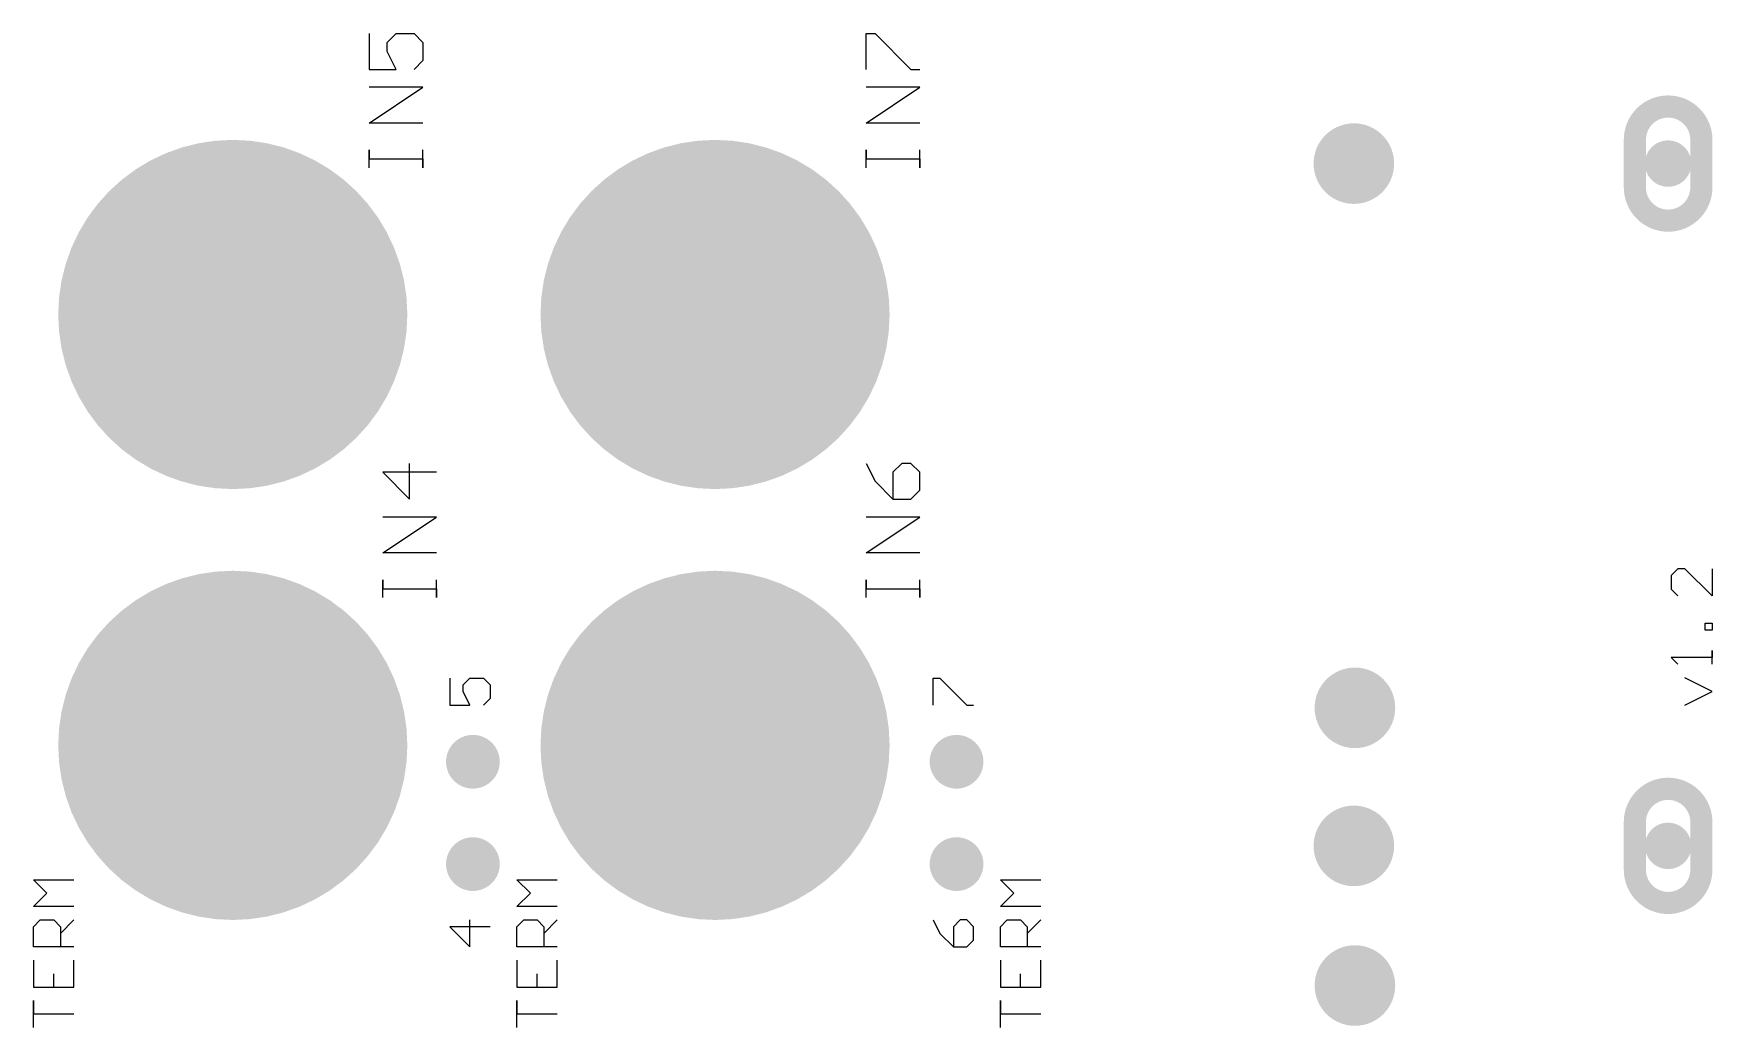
# Model space of a CAD drawing. Header units: millimetres. Extents: x 35 to 161, y 53 to 90.
# Drawn here: x 98.5 to 161, y 53 to 90 of the extents above; entities that cross this region are included whole.
import ezdxf

# ---------------------------------------------------------------- set-up
doc = ezdxf.new("R2010")
doc.units = ezdxf.units.MM
for name, color, linetype in [('BottomLayer', 5, 'Continuous'), ('BottomSolder', 6, 'Continuous'), ('PadHoleLayer', 156, 'Continuous'), ('TopLayer', 1, 'Continuous'), ('TopOverlay', 2, 'Continuous'), ('TopSolder', 216, 'Continuous')]:
    doc.layers.add(name, color=color, linetype=linetype)

msp = doc.modelspace()

# ---------------------------------------------------------------- linework, layer by layer
at = {"layer": 'BottomLayer'}
for points, const_width in [([(147.281, 85.158, 1), (148.043, 85.158, 1)], 0.762), ([(158.981, 85.158, 1), (159.743, 85.158, 1)], 0.762), ([(104.418, 79.541, 1), (107.418, 79.541, 1)], 3), ([(122.375, 79.541, 1), (125.375, 79.541, 1)], 3), ([(104.418, 63.5, 1), (107.418, 63.5, 1)], 3), ([(122.375, 63.5, 1), (125.375, 63.5, 1)], 3), ([(147.32, 64.897, 1), (148.082, 64.897, 1)], 0.762), ([(114.478, 62.89, 1), (115.24, 62.89, 1)], 0.762), ([(132.486, 62.89, 1), (133.248, 62.89, 1)], 0.762), ([(147.281, 59.758, 1), (148.043, 59.758, 1)], 0.762), ([(158.981, 59.758, 1), (159.743, 59.758, 1)], 0.762), ([(114.478, 59.08, 1), (115.24, 59.08, 1)], 0.762), ([(132.486, 59.08, 1), (133.248, 59.08, 1)], 0.762), ([(147.32, 54.559, 1), (148.082, 54.559, 1)], 0.762)]:
    msp.add_lwpolyline(points, format="xyb", close=True, dxfattribs=dict(at, const_width=const_width))
at = {"layer": 'BottomSolder'}
for points, const_width in [([(147.231, 85.158, 1), (148.094, 85.158, 1)], 0.864), ([(158.931, 85.158, 1), (159.794, 85.158, 1)], 0.864), ([(104.367, 79.541, 1), (107.469, 79.541, 1)], 3.102), ([(122.324, 79.541, 1), (125.426, 79.541, 1)], 3.102), ([(104.367, 63.5, 1), (107.469, 63.5, 1)], 3.102), ([(122.324, 63.5, 1), (125.426, 63.5, 1)], 3.102), ([(147.269, 64.897, 1), (148.133, 64.897, 1)], 0.864), ([(114.427, 62.89, 1), (115.291, 62.89, 1)], 0.864), ([(132.435, 62.89, 1), (133.299, 62.89, 1)], 0.864), ([(147.231, 59.758, 1), (148.094, 59.758, 1)], 0.864), ([(158.931, 59.758, 1), (159.794, 59.758, 1)], 0.864), ([(114.427, 59.08, 1), (115.291, 59.08, 1)], 0.864), ([(132.435, 59.08, 1), (133.299, 59.08, 1)], 0.864), ([(147.269, 54.559, 1), (148.133, 54.559, 1)], 0.864)]:
    msp.add_lwpolyline(points, format="xyb", close=True, dxfattribs=dict(at, const_width=const_width))
at = {"layer": 'PadHoleLayer'}
for points, const_width in [([(158.125, 84.271), (158.125, 86.046, -1), (160.6, 86.046), (160.6, 84.271, -1)], 0.825), ([(146.912, 85.158, 1), (148.412, 85.158, 1)], 1.5), ([(102.668, 79.541, 1), (109.168, 79.541, 1)], 6.5), ([(120.625, 79.541, 1), (127.125, 79.541, 1)], 6.5), ([(102.668, 63.5, 1), (109.168, 63.5, 1)], 6.5), ([(120.625, 63.5, 1), (127.125, 63.5, 1)], 6.5), ([(146.951, 64.897, 1), (148.451, 64.897, 1)], 1.5), ([(114.359, 62.89, 1), (115.359, 62.89, 1)], 1), ([(132.367, 62.89, 1), (133.367, 62.89, 1)], 1), ([(158.125, 58.871), (158.125, 60.646, -1), (160.6, 60.646), (160.6, 58.871, -1)], 0.825), ([(146.912, 59.758, 1), (148.412, 59.758, 1)], 1.5), ([(114.359, 59.08, 1), (115.359, 59.08, 1)], 1), ([(132.367, 59.08, 1), (133.367, 59.08, 1)], 1), ([(146.951, 54.559, 1), (148.451, 54.559, 1)], 1.5)]:
    msp.add_lwpolyline(points, format="xyb", close=True, dxfattribs=dict(at, const_width=const_width))
at = {"layer": 'TopLayer'}
for points, const_width in [([(147.281, 85.158, 1), (148.043, 85.158, 1)], 0.762), ([(158.981, 85.158, 1), (159.743, 85.158, 1)], 0.762), ([(104.418, 79.541, 1), (107.418, 79.541, 1)], 3), ([(122.375, 79.541, 1), (125.375, 79.541, 1)], 3), ([(104.418, 63.5, 1), (107.418, 63.5, 1)], 3), ([(122.375, 63.5, 1), (125.375, 63.5, 1)], 3), ([(147.32, 64.897, 1), (148.082, 64.897, 1)], 0.762), ([(114.478, 62.89, 1), (115.24, 62.89, 1)], 0.762), ([(132.486, 62.89, 1), (133.248, 62.89, 1)], 0.762), ([(147.281, 59.758, 1), (148.043, 59.758, 1)], 0.762), ([(158.981, 59.758, 1), (159.743, 59.758, 1)], 0.762), ([(114.478, 59.08, 1), (115.24, 59.08, 1)], 0.762), ([(132.486, 59.08, 1), (133.248, 59.08, 1)], 0.762), ([(147.32, 54.559, 1), (148.082, 54.559, 1)], 0.762)]:
    msp.add_lwpolyline(points, format="xyb", close=True, dxfattribs=dict(at, const_width=const_width))
at = {"layer": 'TopOverlay'}
for p, q in [((111.001, 89.998), (111.001, 88.665)), ((111.667, 89.665), (112, 89.998)), ((111.667, 89.332), (111.667, 89.665)), ((112, 89.998), (112.667, 89.998)), ((112.667, 89.998), (113, 89.665)), ((113, 89.665), (113, 88.999)), ((129.501, 88.665), (129.501, 89.998)), ((129.501, 89.998), (129.834, 89.998)), ((129.834, 89.998), (131.167, 88.665)), ((112, 88.665), (111.667, 89.332)), ((113, 88.999), (112.667, 88.665)), ((111.001, 88.665), (112, 88.665)), ((131.167, 88.665), (131.5, 88.665)), ((111.001, 86.666), (113, 87.999)), ((113, 87.999), (111.001, 87.999)), ((129.501, 86.666), (131.5, 87.999)), ((131.5, 87.999), (129.501, 87.999)), ((113, 86.666), (111.001, 86.666)), ((131.5, 86.666), (129.501, 86.666)), ((111.001, 85), (111.001, 85.666)), ((111.001, 85.666), (111.001, 85.333)), ((113, 85), (113, 85.666)), ((129.501, 85), (129.501, 85.666)), ((129.501, 85.666), (129.501, 85.333)), ((131.5, 85), (131.5, 85.666)), ((111.001, 85.333), (113, 85.333)), ((113, 85.333), (113, 85)), ((129.501, 85.333), (131.5, 85.333)), ((131.5, 85.333), (131.5, 85)), ((112.5, 72.665), (112.5, 73.998)), ((129.501, 73.998), (129.834, 73.332)), ((130.834, 73.998), (130.5, 73.665)), ((131.167, 73.998), (130.834, 73.998)), ((131.5, 73.665), (131.167, 73.998)), ((113.5, 73.665), (111.501, 73.665)), ((111.501, 73.665), (112.5, 72.665)), ((129.834, 73.332), (130.5, 72.665)), ((130.5, 73.665), (130.5, 72.665)), ((131.5, 72.999), (131.5, 73.665)), ((130.5, 72.665), (131.167, 72.665)), ((131.167, 72.665), (131.5, 72.999)), ((111.501, 70.666), (113.5, 71.999)), ((113.5, 71.999), (111.501, 71.999)), ((129.501, 70.666), (131.5, 71.999)), ((131.5, 71.999), (129.501, 71.999)), ((113.5, 70.666), (111.501, 70.666)), ((131.5, 70.666), (129.501, 70.666)), ((159.73, 70.078), (159.476, 69.824)), ((159.984, 70.078), (159.73, 70.078)), ((161, 69.063), (159.984, 70.078)), ((161, 70.078), (161, 69.063)), ((111.501, 69), (111.501, 69.666)), ((111.501, 69.666), (111.501, 69.333)), ((113.5, 69), (113.5, 69.666)), ((129.501, 69), (129.501, 69.666)), ((129.501, 69.666), (129.501, 69.333)), ((131.5, 69), (131.5, 69.666)), ((159.476, 69.824), (159.476, 69.317)), ((111.501, 69.333), (113.5, 69.333)), ((113.5, 69.333), (113.5, 69)), ((129.501, 69.333), (131.5, 69.333)), ((131.5, 69.333), (131.5, 69)), ((159.476, 69.317), (159.73, 69.063)), ((160.746, 67.793), (160.746, 68.047)), ((160.746, 68.047), (161, 68.047)), ((161, 67.793), (160.746, 67.793)), ((161, 68.047), (161, 67.793)), ((161, 66.524), (161, 67.031)), ((161, 67.031), (161, 66.777)), ((161, 66.777), (159.476, 66.777)), ((159.476, 66.777), (159.73, 66.524)), ((114, 66), (114, 65)), ((114.5, 65.75), (114.75, 66)), ((114.5, 65.5), (114.5, 65.75)), ((114.75, 66), (115.25, 66)), ((115.25, 66), (115.5, 65.75)), ((115.5, 65.75), (115.5, 65.25)), ((132, 65), (132, 66)), ((132, 66), (132.25, 66)), ((132.25, 66), (133.25, 65)), ((161, 65.508), (159.984, 66.016)), ((114.75, 65), (114.5, 65.5)), ((115.5, 65.25), (115.25, 65)), ((159.984, 65), (161, 65.508)), ((114, 65), (114.75, 65)), ((133.25, 65), (133.5, 65)), ((99, 57.998), (98.5, 58.498)), ((98.5, 58.498), (100, 58.498)), ((117, 57.998), (116.5, 58.498)), ((116.5, 58.498), (118, 58.498)), ((135, 57.998), (134.5, 58.498)), ((134.5, 58.498), (136, 58.498)), ((98.5, 57.499), (99, 57.998)), ((116.5, 57.499), (117, 57.998)), ((134.5, 57.499), (135, 57.998)), ((100, 57.499), (98.5, 57.499)), ((98.5, 56.749), (98.75, 56.999)), ((98.75, 56.999), (99.25, 56.999)), ((99.25, 56.999), (99.5, 56.749)), ((99.5, 56.499), (100, 56.999)), ((114.75, 56), (114.75, 57)), ((118, 57.499), (116.5, 57.499)), ((116.5, 56.749), (116.75, 56.999)), ((116.75, 56.999), (117.25, 56.999)), ((117.25, 56.999), (117.5, 56.749)), ((117.5, 56.499), (118, 56.999)), ((132, 57), (132.25, 56.5)), ((133, 57), (132.75, 56.75)), ((133.25, 57), (133, 57)), ((133.5, 56.75), (133.25, 57)), ((136, 57.499), (134.5, 57.499)), ((134.5, 56.749), (134.75, 56.999)), ((134.75, 56.999), (135.25, 56.999)), ((135.25, 56.999), (135.5, 56.749)), ((135.5, 56.499), (136, 56.999)), ((98.5, 55.999), (98.5, 56.749)), ((99.5, 56.749), (99.5, 55.999)), ((115.5, 56.75), (114, 56.75)), ((114, 56.75), (114.75, 56)), ((116.5, 55.999), (116.5, 56.749)), ((117.5, 56.749), (117.5, 55.999)), ((132.25, 56.5), (132.75, 56)), ((132.75, 56.75), (132.75, 56)), ((133.5, 56.25), (133.5, 56.75)), ((134.5, 55.999), (134.5, 56.749)), ((135.5, 56.749), (135.5, 55.999)), ((100, 55.999), (98.5, 55.999)), ((118, 55.999), (116.5, 55.999)), ((132.75, 56), (133.25, 56)), ((133.25, 56), (133.5, 56.25)), ((136, 55.999), (134.5, 55.999)), ((98.5, 55.499), (98.5, 54.5)), ((100, 54.5), (100, 55.499)), ((116.5, 55.499), (116.5, 54.5)), ((118, 54.5), (118, 55.499)), ((134.5, 55.499), (134.5, 54.5)), ((136, 54.5), (136, 55.499)), ((98.5, 54.5), (100, 54.5)), ((99.25, 54.5), (99.25, 54.999)), ((116.5, 54.5), (118, 54.5)), ((117.25, 54.5), (117.25, 54.999)), ((134.5, 54.5), (136, 54.5)), ((135.25, 54.5), (135.25, 54.999)), ((98.5, 53), (98.5, 54)), ((98.5, 54), (98.5, 53.5)), ((116.5, 53), (116.5, 54)), ((116.5, 54), (116.5, 53.5)), ((134.5, 53), (134.5, 54)), ((134.5, 54), (134.5, 53.5)), ((98.5, 53.5), (100, 53.5)), ((116.5, 53.5), (118, 53.5)), ((134.5, 53.5), (136, 53.5))]:
    msp.add_line(p, q, dxfattribs=at)
at = {"layer": 'TopSolder'}
for points, const_width in [([(147.231, 85.158, 1), (148.094, 85.158, 1)], 0.864), ([(158.931, 85.158, 1), (159.794, 85.158, 1)], 0.864), ([(104.367, 79.541, 1), (107.469, 79.541, 1)], 3.102), ([(122.324, 79.541, 1), (125.426, 79.541, 1)], 3.102), ([(104.367, 63.5, 1), (107.469, 63.5, 1)], 3.102), ([(122.324, 63.5, 1), (125.426, 63.5, 1)], 3.102), ([(147.269, 64.897, 1), (148.133, 64.897, 1)], 0.864), ([(114.427, 62.89, 1), (115.291, 62.89, 1)], 0.864), ([(132.435, 62.89, 1), (133.299, 62.89, 1)], 0.864), ([(147.231, 59.758, 1), (148.094, 59.758, 1)], 0.864), ([(158.931, 59.758, 1), (159.794, 59.758, 1)], 0.864), ([(114.427, 59.08, 1), (115.291, 59.08, 1)], 0.864), ([(132.435, 59.08, 1), (133.299, 59.08, 1)], 0.864), ([(147.269, 54.559, 1), (148.133, 54.559, 1)], 0.864)]:
    msp.add_lwpolyline(points, format="xyb", close=True, dxfattribs=dict(at, const_width=const_width))

doc.saveas('drawing.dxf')
